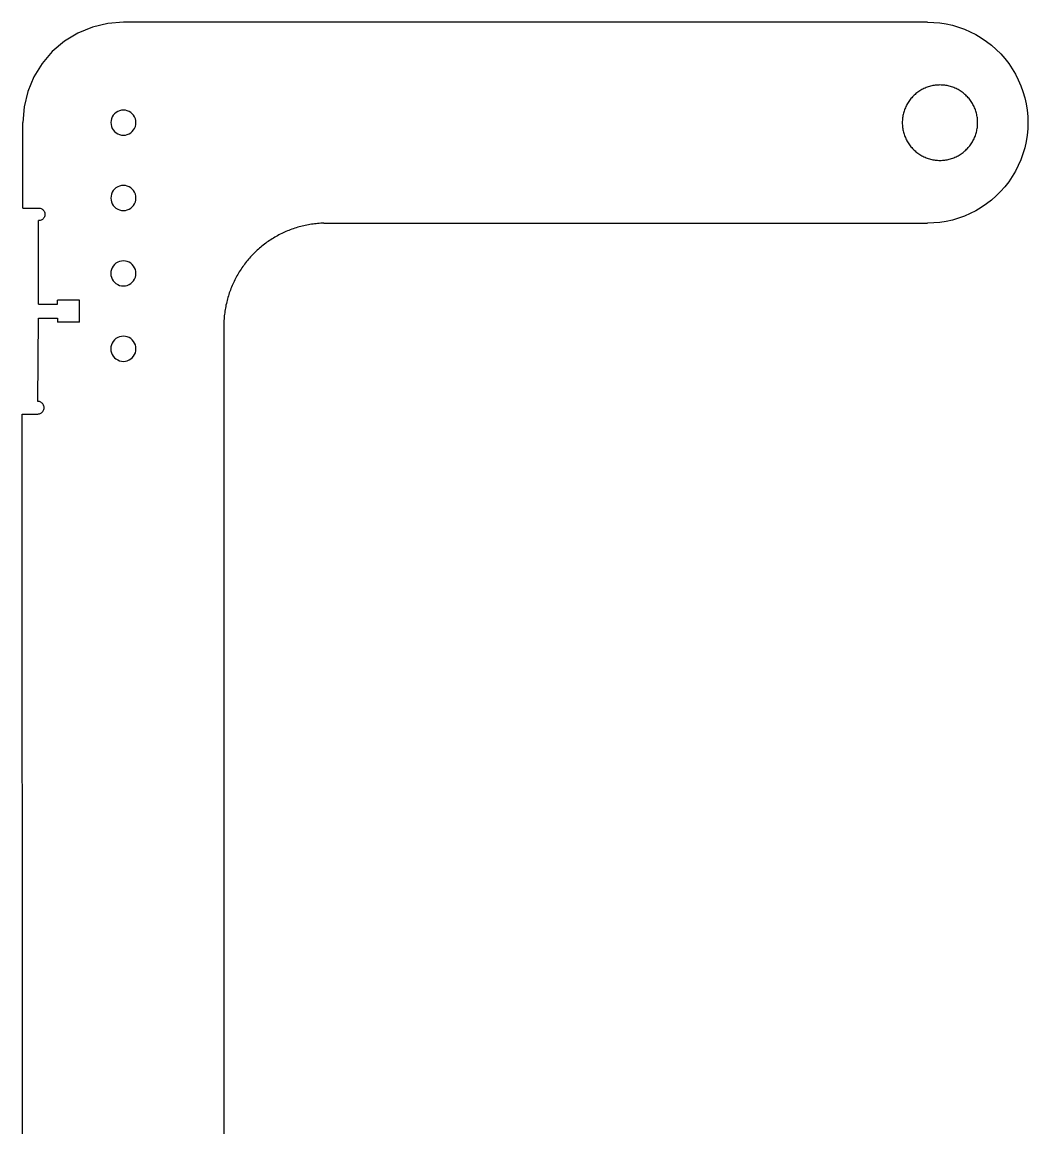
# Model space of a CAD drawing. Extents: x -100 to 100, y -46 to 46.
# Drawn here: x -99.7 to -79.69, y 23.92 to 45.92 of the extents above; entities that cross this region are included whole.
import ezdxf

# ---------------------------------------------------------------- set-up
doc = ezdxf.new("R2010")
doc.units = 0
doc.header["$MEASUREMENT"] = 0
doc.layers.get('0').update_dxf_attribs({"linetype": 'CONTINUOUS'})

msp = doc.modelspace()

# ---------------------------------------------------------------- linework, layer by layer
for p, q in [((-98.306, 45.82), (-98.596, 45.7)), ((-98.001, 45.893), (-98.306, 45.82)), ((-97.688, 45.917), (-98.001, 45.893)), ((-81.688, 45.917), (-97.688, 45.917)), ((-81.688, 45.917), (-81.563, 45.913)), ((-81.563, 45.913), (-81.438, 45.901)), ((-81.438, 45.901), (-81.314, 45.881)), ((-81.314, 45.881), (-81.191, 45.854)), ((-81.191, 45.854), (-81.07, 45.819)), ((-81.07, 45.819), (-80.952, 45.776)), ((-80.952, 45.776), (-80.837, 45.726)), ((-98.596, 45.7), (-98.864, 45.536)), ((-80.837, 45.726), (-80.725, 45.669)), ((-80.725, 45.669), (-80.617, 45.605)), ((-80.617, 45.605), (-80.513, 45.535)), ((-99.103, 45.332), (-99.306, 45.093)), ((-98.864, 45.536), (-99.103, 45.332)), ((-80.513, 45.535), (-80.413, 45.458)), ((-80.413, 45.458), (-80.319, 45.375)), ((-80.319, 45.375), (-80.23, 45.286)), ((-80.23, 45.286), (-80.147, 45.192)), ((-80.147, 45.192), (-80.07, 45.092)), ((-99.306, 45.093), (-99.47, 44.826)), ((-80.07, 45.092), (-80, 44.988)), ((-80, 44.988), (-79.936, 44.88)), ((-99.47, 44.826), (-99.591, 44.536)), ((-81.509, 44.664), (-81.532, 44.661)), ((-81.485, 44.665), (-81.509, 44.664)), ((-81.462, 44.666), (-81.485, 44.665)), ((-81.438, 44.667), (-81.462, 44.666)), ((-81.415, 44.666), (-81.438, 44.667)), ((-81.391, 44.665), (-81.415, 44.666)), ((-81.368, 44.664), (-81.391, 44.665)), ((-81.344, 44.661), (-81.368, 44.664)), ((-79.936, 44.88), (-79.879, 44.768)), ((-79.879, 44.768), (-79.829, 44.653)), ((-99.591, 44.536), (-99.664, 44.23)), ((-81.969, 44.447), (-81.985, 44.43)), ((-81.952, 44.464), (-81.969, 44.447)), ((-81.934, 44.479), (-81.952, 44.464)), ((-81.916, 44.495), (-81.934, 44.479)), ((-81.898, 44.51), (-81.916, 44.495)), ((-81.879, 44.524), (-81.898, 44.51)), ((-81.86, 44.537), (-81.879, 44.524)), ((-81.84, 44.55), (-81.86, 44.537)), ((-81.82, 44.562), (-81.84, 44.55)), ((-81.8, 44.574), (-81.82, 44.562)), ((-81.779, 44.585), (-81.8, 44.574)), ((-81.758, 44.596), (-81.779, 44.585)), ((-81.736, 44.605), (-81.758, 44.596)), ((-81.714, 44.614), (-81.736, 44.605)), ((-81.692, 44.623), (-81.714, 44.614)), ((-81.67, 44.63), (-81.692, 44.623)), ((-81.648, 44.637), (-81.67, 44.63)), ((-81.625, 44.643), (-81.648, 44.637)), ((-81.602, 44.649), (-81.625, 44.643)), ((-81.579, 44.654), (-81.602, 44.649)), ((-81.556, 44.658), (-81.579, 44.654)), ((-81.532, 44.661), (-81.556, 44.658)), ((-81.321, 44.658), (-81.344, 44.661)), ((-81.298, 44.654), (-81.321, 44.658)), ((-81.275, 44.649), (-81.298, 44.654)), ((-81.252, 44.643), (-81.275, 44.649)), ((-81.229, 44.637), (-81.252, 44.643)), ((-81.207, 44.63), (-81.229, 44.637)), ((-81.184, 44.623), (-81.207, 44.63)), ((-81.162, 44.614), (-81.184, 44.623)), ((-81.14, 44.605), (-81.162, 44.614)), ((-81.119, 44.595), (-81.14, 44.605)), ((-81.098, 44.585), (-81.119, 44.595)), ((-81.077, 44.574), (-81.098, 44.585)), ((-81.057, 44.562), (-81.077, 44.574)), ((-81.036, 44.55), (-81.057, 44.562)), ((-81.017, 44.537), (-81.036, 44.55)), ((-80.998, 44.524), (-81.017, 44.537)), ((-80.979, 44.509), (-80.998, 44.524)), ((-80.96, 44.495), (-80.979, 44.509)), ((-80.942, 44.479), (-80.96, 44.495)), ((-80.925, 44.464), (-80.942, 44.479)), ((-80.908, 44.447), (-80.925, 44.464)), ((-80.892, 44.43), (-80.908, 44.447)), ((-79.829, 44.653), (-79.786, 44.535)), ((-79.786, 44.535), (-79.751, 44.414)), ((-99.664, 44.23), (-99.688, 43.918)), ((-82.117, 44.236), (-82.127, 44.215)), ((-82.107, 44.257), (-82.117, 44.236)), ((-82.096, 44.278), (-82.107, 44.257)), ((-82.084, 44.299), (-82.096, 44.278)), ((-82.072, 44.319), (-82.084, 44.299)), ((-82.059, 44.338), (-82.072, 44.319)), ((-82.045, 44.358), (-82.059, 44.338)), ((-82.031, 44.377), (-82.045, 44.358)), ((-82.016, 44.395), (-82.031, 44.377)), ((-82.001, 44.413), (-82.016, 44.395)), ((-81.985, 44.43), (-82.001, 44.413)), ((-80.876, 44.413), (-80.892, 44.43)), ((-80.86, 44.395), (-80.876, 44.413)), ((-80.846, 44.377), (-80.86, 44.395)), ((-80.832, 44.358), (-80.846, 44.377)), ((-80.818, 44.338), (-80.832, 44.358)), ((-80.805, 44.319), (-80.818, 44.338)), ((-80.793, 44.299), (-80.805, 44.319)), ((-80.781, 44.278), (-80.793, 44.299)), ((-80.77, 44.257), (-80.781, 44.278)), ((-80.76, 44.236), (-80.77, 44.257)), ((-80.75, 44.215), (-80.76, 44.236)), ((-79.751, 44.414), (-79.724, 44.291)), ((-79.724, 44.291), (-79.704, 44.167)), ((-97.911, 44.031), (-97.926, 43.995)), ((-97.891, 44.064), (-97.911, 44.031)), ((-97.865, 44.094), (-97.891, 44.064)), ((-97.835, 44.12), (-97.865, 44.094)), ((-97.802, 44.14), (-97.835, 44.12)), ((-97.766, 44.155), (-97.802, 44.14)), ((-97.728, 44.164), (-97.766, 44.155)), ((-97.688, 44.168), (-97.728, 44.164)), ((-97.649, 44.164), (-97.688, 44.168)), ((-97.611, 44.155), (-97.649, 44.164)), ((-97.575, 44.14), (-97.611, 44.155)), ((-97.541, 44.12), (-97.575, 44.14)), ((-97.512, 44.094), (-97.541, 44.12)), ((-97.486, 44.064), (-97.512, 44.094)), ((-97.466, 44.031), (-97.486, 44.064)), ((-97.451, 43.995), (-97.466, 44.031)), ((-82.182, 44.011), (-82.185, 43.988)), ((-82.179, 44.034), (-82.182, 44.011)), ((-82.175, 44.057), (-82.179, 44.034)), ((-82.17, 44.081), (-82.175, 44.057)), ((-82.165, 44.103), (-82.17, 44.081)), ((-82.159, 44.126), (-82.165, 44.103)), ((-82.152, 44.149), (-82.159, 44.126)), ((-82.144, 44.171), (-82.152, 44.149)), ((-82.136, 44.193), (-82.144, 44.171)), ((-82.127, 44.215), (-82.136, 44.193)), ((-80.741, 44.193), (-80.75, 44.215)), ((-80.733, 44.171), (-80.741, 44.193)), ((-80.725, 44.149), (-80.733, 44.171)), ((-80.718, 44.126), (-80.725, 44.149)), ((-80.712, 44.103), (-80.718, 44.126)), ((-80.706, 44.08), (-80.712, 44.103)), ((-80.702, 44.057), (-80.706, 44.08)), ((-80.698, 44.034), (-80.702, 44.057)), ((-80.694, 44.011), (-80.698, 44.034)), ((-80.692, 43.987), (-80.694, 44.011)), ((-79.704, 44.167), (-79.692, 44.042)), ((-79.692, 44.042), (-79.688, 43.917)), ((-99.689, 42.218), (-99.688, 43.918)), ((-97.935, 43.957), (-97.938, 43.918)), ((-97.938, 43.918), (-97.935, 43.878)), ((-97.926, 43.995), (-97.935, 43.957)), ((-97.935, 43.878), (-97.926, 43.84)), ((-97.926, 43.84), (-97.911, 43.804)), ((-97.911, 43.804), (-97.891, 43.771)), ((-97.486, 43.771), (-97.466, 43.804)), ((-97.466, 43.804), (-97.451, 43.84)), ((-97.442, 43.957), (-97.451, 43.995)), ((-97.451, 43.84), (-97.442, 43.878)), ((-97.438, 43.917), (-97.442, 43.957)), ((-97.442, 43.878), (-97.438, 43.917)), ((-82.187, 43.964), (-82.188, 43.94)), ((-82.188, 43.94), (-82.188, 43.917)), ((-82.188, 43.917), (-82.188, 43.893)), ((-82.188, 43.893), (-82.187, 43.87)), ((-82.185, 43.988), (-82.187, 43.964)), ((-82.187, 43.87), (-82.185, 43.846)), ((-82.185, 43.846), (-82.182, 43.823)), ((-82.182, 43.823), (-82.179, 43.8)), ((-82.179, 43.8), (-82.175, 43.776)), ((-80.702, 43.776), (-80.698, 43.8)), ((-80.698, 43.8), (-80.694, 43.823)), ((-80.694, 43.823), (-80.692, 43.846)), ((-80.69, 43.964), (-80.692, 43.987)), ((-80.692, 43.846), (-80.69, 43.87)), ((-80.689, 43.94), (-80.69, 43.964)), ((-80.69, 43.87), (-80.689, 43.893)), ((-80.688, 43.917), (-80.689, 43.94)), ((-80.689, 43.893), (-80.688, 43.917)), ((-79.692, 43.791), (-79.704, 43.666)), ((-79.688, 43.917), (-79.692, 43.791)), ((-97.891, 43.771), (-97.865, 43.741)), ((-97.865, 43.741), (-97.835, 43.715)), ((-97.835, 43.715), (-97.802, 43.695)), ((-97.802, 43.695), (-97.766, 43.68)), ((-97.766, 43.68), (-97.728, 43.671)), ((-97.728, 43.671), (-97.688, 43.668)), ((-97.688, 43.668), (-97.649, 43.671)), ((-97.649, 43.671), (-97.611, 43.68)), ((-97.611, 43.68), (-97.575, 43.695)), ((-97.575, 43.695), (-97.542, 43.715)), ((-97.542, 43.715), (-97.512, 43.741)), ((-97.512, 43.741), (-97.486, 43.771)), ((-82.175, 43.776), (-82.17, 43.753)), ((-82.17, 43.753), (-82.165, 43.73)), ((-82.165, 43.73), (-82.159, 43.708)), ((-82.159, 43.708), (-82.152, 43.685)), ((-82.152, 43.685), (-82.144, 43.663)), ((-82.144, 43.663), (-82.136, 43.641)), ((-82.136, 43.641), (-82.127, 43.619)), ((-82.127, 43.619), (-82.117, 43.598)), ((-82.117, 43.598), (-82.107, 43.576)), ((-82.107, 43.576), (-82.096, 43.556)), ((-80.781, 43.556), (-80.77, 43.576)), ((-80.77, 43.576), (-80.76, 43.598)), ((-80.76, 43.598), (-80.75, 43.619)), ((-80.75, 43.619), (-80.741, 43.641)), ((-80.741, 43.641), (-80.733, 43.663)), ((-80.733, 43.663), (-80.725, 43.685)), ((-80.725, 43.685), (-80.718, 43.708)), ((-80.718, 43.708), (-80.712, 43.73)), ((-80.712, 43.73), (-80.706, 43.753)), ((-80.706, 43.753), (-80.702, 43.776)), ((-79.704, 43.666), (-79.724, 43.542)), ((-82.096, 43.556), (-82.084, 43.535)), ((-82.084, 43.535), (-82.072, 43.515)), ((-82.072, 43.515), (-82.059, 43.495)), ((-82.059, 43.495), (-82.045, 43.476)), ((-82.045, 43.476), (-82.031, 43.457)), ((-82.031, 43.457), (-82.016, 43.439)), ((-82.016, 43.439), (-82.001, 43.421)), ((-82.001, 43.421), (-81.985, 43.404)), ((-81.985, 43.404), (-81.969, 43.387)), ((-81.969, 43.387), (-81.952, 43.37)), ((-81.952, 43.37), (-81.934, 43.354)), ((-81.934, 43.354), (-81.917, 43.339)), ((-80.96, 43.339), (-80.942, 43.354)), ((-80.942, 43.354), (-80.925, 43.37)), ((-80.925, 43.37), (-80.908, 43.387)), ((-80.908, 43.387), (-80.892, 43.403)), ((-80.892, 43.403), (-80.876, 43.421)), ((-80.876, 43.421), (-80.861, 43.439)), ((-80.861, 43.439), (-80.846, 43.457)), ((-80.846, 43.457), (-80.832, 43.476)), ((-80.832, 43.476), (-80.818, 43.495)), ((-80.818, 43.495), (-80.805, 43.515)), ((-80.805, 43.515), (-80.793, 43.535)), ((-80.793, 43.535), (-80.781, 43.556)), ((-79.751, 43.419), (-79.786, 43.299)), ((-79.724, 43.542), (-79.751, 43.419)), ((-81.917, 43.339), (-81.898, 43.324)), ((-81.898, 43.324), (-81.879, 43.31)), ((-81.879, 43.31), (-81.86, 43.297)), ((-81.86, 43.297), (-81.84, 43.284)), ((-81.84, 43.284), (-81.82, 43.271)), ((-81.82, 43.271), (-81.8, 43.26)), ((-81.8, 43.26), (-81.779, 43.249)), ((-81.779, 43.249), (-81.758, 43.238)), ((-81.758, 43.238), (-81.736, 43.229)), ((-81.736, 43.229), (-81.715, 43.22)), ((-81.715, 43.22), (-81.692, 43.211)), ((-81.692, 43.211), (-81.67, 43.204)), ((-81.67, 43.204), (-81.648, 43.197)), ((-81.648, 43.197), (-81.625, 43.19)), ((-81.625, 43.19), (-81.602, 43.185)), ((-81.602, 43.185), (-81.579, 43.18)), ((-81.579, 43.18), (-81.556, 43.176)), ((-81.556, 43.176), (-81.532, 43.173)), ((-81.532, 43.173), (-81.509, 43.17)), ((-81.509, 43.17), (-81.486, 43.168)), ((-81.486, 43.168), (-81.462, 43.167)), ((-81.462, 43.167), (-81.438, 43.167)), ((-81.438, 43.167), (-81.415, 43.167)), ((-81.415, 43.167), (-81.391, 43.168)), ((-81.391, 43.168), (-81.368, 43.17)), ((-81.368, 43.17), (-81.344, 43.173)), ((-81.344, 43.173), (-81.321, 43.176)), ((-81.321, 43.176), (-81.298, 43.18)), ((-81.298, 43.18), (-81.275, 43.185)), ((-81.275, 43.185), (-81.252, 43.19)), ((-81.252, 43.19), (-81.229, 43.197)), ((-81.229, 43.197), (-81.207, 43.204)), ((-81.207, 43.204), (-81.184, 43.211)), ((-81.184, 43.211), (-81.162, 43.22)), ((-81.162, 43.22), (-81.141, 43.229)), ((-81.141, 43.229), (-81.119, 43.238)), ((-81.119, 43.238), (-81.098, 43.249)), ((-81.098, 43.249), (-81.077, 43.26)), ((-81.077, 43.26), (-81.057, 43.271)), ((-81.057, 43.271), (-81.037, 43.284)), ((-81.037, 43.284), (-81.017, 43.297)), ((-81.017, 43.297), (-80.998, 43.31)), ((-80.998, 43.31), (-80.979, 43.324)), ((-80.979, 43.324), (-80.96, 43.339)), ((-79.829, 43.18), (-79.879, 43.065)), ((-79.786, 43.299), (-79.829, 43.18)), ((-79.936, 42.953), (-80, 42.845)), ((-79.879, 43.065), (-79.936, 42.953)), ((-80.071, 42.741), (-80.148, 42.642)), ((-80, 42.845), (-80.071, 42.741)), ((-97.926, 42.495), (-97.935, 42.457)), ((-97.911, 42.531), (-97.926, 42.495)), ((-97.891, 42.564), (-97.911, 42.531)), ((-97.865, 42.594), (-97.891, 42.564)), ((-97.836, 42.62), (-97.865, 42.594)), ((-97.802, 42.64), (-97.836, 42.62)), ((-97.766, 42.655), (-97.802, 42.64)), ((-97.728, 42.664), (-97.766, 42.655)), ((-97.689, 42.668), (-97.728, 42.664)), ((-97.649, 42.664), (-97.689, 42.668)), ((-97.611, 42.655), (-97.649, 42.664)), ((-97.575, 42.64), (-97.611, 42.655)), ((-97.542, 42.62), (-97.575, 42.64)), ((-97.512, 42.594), (-97.542, 42.62)), ((-97.486, 42.564), (-97.512, 42.594)), ((-97.466, 42.531), (-97.486, 42.564)), ((-97.451, 42.495), (-97.466, 42.531)), ((-97.442, 42.457), (-97.451, 42.495)), ((-80.231, 42.548), (-80.319, 42.459)), ((-80.148, 42.642), (-80.231, 42.548)), ((-97.935, 42.457), (-97.939, 42.418)), ((-97.939, 42.418), (-97.935, 42.378)), ((-97.935, 42.378), (-97.926, 42.34)), ((-97.926, 42.34), (-97.911, 42.304)), ((-97.911, 42.304), (-97.891, 42.271)), ((-97.891, 42.271), (-97.865, 42.241)), ((-97.512, 42.241), (-97.486, 42.271)), ((-97.486, 42.271), (-97.466, 42.304)), ((-97.466, 42.304), (-97.451, 42.34)), ((-97.451, 42.34), (-97.442, 42.378)), ((-97.439, 42.417), (-97.442, 42.457)), ((-97.442, 42.378), (-97.439, 42.417)), ((-80.513, 42.299), (-80.617, 42.228)), ((-80.414, 42.376), (-80.513, 42.299)), ((-80.319, 42.459), (-80.414, 42.376)), ((-99.689, 42.218), (-99.376, 42.218)), ((-99.376, 42.218), (-99.36, 42.217)), ((-99.36, 42.217), (-99.344, 42.213)), ((-99.344, 42.213), (-99.328, 42.208)), ((-99.328, 42.208), (-99.314, 42.201)), ((-99.314, 42.201), (-99.3, 42.192)), ((-99.3, 42.192), (-99.288, 42.181)), ((-99.288, 42.181), (-99.277, 42.169)), ((-99.277, 42.169), (-99.268, 42.155)), ((-99.268, 42.03), (-99.277, 42.016)), ((-99.268, 42.155), (-99.261, 42.14)), ((-99.261, 42.045), (-99.268, 42.03)), ((-99.261, 42.14), (-99.255, 42.125)), ((-99.255, 42.06), (-99.261, 42.045)), ((-99.255, 42.125), (-99.252, 42.109)), ((-99.252, 42.076), (-99.255, 42.06)), ((-99.252, 42.109), (-99.251, 42.093)), ((-99.251, 42.093), (-99.252, 42.076)), ((-97.865, 42.241), (-97.836, 42.215)), ((-97.836, 42.215), (-97.802, 42.195)), ((-97.802, 42.195), (-97.766, 42.18)), ((-97.766, 42.18), (-97.728, 42.171)), ((-97.728, 42.171), (-97.689, 42.168)), ((-97.689, 42.168), (-97.649, 42.171)), ((-97.649, 42.171), (-97.611, 42.18)), ((-97.611, 42.18), (-97.575, 42.195)), ((-97.575, 42.195), (-97.542, 42.215)), ((-97.542, 42.215), (-97.512, 42.241)), ((-80.952, 42.057), (-81.071, 42.015)), ((-80.837, 42.107), (-80.952, 42.057)), ((-80.725, 42.164), (-80.837, 42.107)), ((-80.617, 42.228), (-80.725, 42.164)), ((-99.36, 41.969), (-99.376, 41.968)), ((-99.376, 40.308), (-99.376, 41.968)), ((-99.344, 41.972), (-99.36, 41.969)), ((-99.328, 41.977), (-99.344, 41.972)), ((-99.314, 41.984), (-99.328, 41.977)), ((-99.3, 41.993), (-99.314, 41.984)), ((-99.288, 42.004), (-99.3, 41.993)), ((-99.277, 42.016), (-99.288, 42.004)), ((-94.308, 41.806), (-94.338, 41.796)), ((-94.279, 41.816), (-94.308, 41.806)), ((-94.249, 41.826), (-94.279, 41.816)), ((-94.219, 41.835), (-94.249, 41.826)), ((-94.189, 41.843), (-94.219, 41.835)), ((-94.159, 41.852), (-94.189, 41.843)), ((-94.129, 41.859), (-94.159, 41.852)), ((-94.099, 41.866), (-94.129, 41.859)), ((-94.069, 41.873), (-94.099, 41.866)), ((-94.038, 41.879), (-94.069, 41.873)), ((-94.008, 41.885), (-94.038, 41.879)), ((-93.977, 41.891), (-94.008, 41.885)), ((-93.946, 41.896), (-93.977, 41.891)), ((-93.915, 41.9), (-93.946, 41.896)), ((-93.884, 41.904), (-93.915, 41.9)), ((-93.854, 41.907), (-93.884, 41.904)), ((-93.823, 41.91), (-93.854, 41.907)), ((-93.792, 41.913), (-93.823, 41.91)), ((-93.76, 41.915), (-93.792, 41.913)), ((-93.729, 41.917), (-93.76, 41.915)), ((-93.698, 41.918), (-93.729, 41.917)), ((-93.698, 41.918), (-81.689, 41.917)), ((-81.563, 41.921), (-81.689, 41.917)), ((-81.438, 41.933), (-81.563, 41.921)), ((-81.314, 41.952), (-81.438, 41.933)), ((-81.191, 41.98), (-81.314, 41.952)), ((-81.071, 42.015), (-81.191, 41.98)), ((-94.755, 41.589), (-94.781, 41.572)), ((-94.729, 41.605), (-94.755, 41.589)), ((-94.702, 41.622), (-94.729, 41.605)), ((-94.675, 41.638), (-94.702, 41.622)), ((-94.648, 41.653), (-94.675, 41.638)), ((-94.621, 41.668), (-94.648, 41.653)), ((-94.594, 41.683), (-94.621, 41.668)), ((-94.566, 41.697), (-94.594, 41.683)), ((-94.538, 41.711), (-94.566, 41.697)), ((-94.51, 41.725), (-94.538, 41.711)), ((-94.482, 41.738), (-94.51, 41.725)), ((-94.453, 41.75), (-94.482, 41.738)), ((-94.425, 41.762), (-94.453, 41.75)), ((-94.396, 41.774), (-94.425, 41.762)), ((-94.367, 41.785), (-94.396, 41.774)), ((-94.338, 41.796), (-94.367, 41.785)), ((-95.025, 41.379), (-95.048, 41.358)), ((-95.002, 41.4), (-95.025, 41.379)), ((-94.979, 41.421), (-95.002, 41.4)), ((-94.955, 41.441), (-94.979, 41.421)), ((-94.931, 41.461), (-94.955, 41.441)), ((-94.907, 41.48), (-94.931, 41.461)), ((-94.882, 41.499), (-94.907, 41.48)), ((-94.857, 41.518), (-94.882, 41.499)), ((-94.832, 41.536), (-94.857, 41.518)), ((-94.807, 41.554), (-94.832, 41.536)), ((-94.781, 41.572), (-94.807, 41.554)), ((-97.766, 41.155), (-97.802, 41.14)), ((-97.728, 41.164), (-97.766, 41.155)), ((-97.689, 41.168), (-97.728, 41.164)), ((-97.65, 41.164), (-97.689, 41.168)), ((-97.611, 41.155), (-97.65, 41.164)), ((-97.575, 41.14), (-97.611, 41.155)), ((-95.238, 41.153), (-95.257, 41.128)), ((-95.218, 41.177), (-95.238, 41.153)), ((-95.198, 41.2), (-95.218, 41.177)), ((-95.178, 41.224), (-95.198, 41.2)), ((-95.157, 41.247), (-95.178, 41.224)), ((-95.136, 41.27), (-95.157, 41.247)), ((-95.114, 41.293), (-95.136, 41.27)), ((-95.093, 41.315), (-95.114, 41.293)), ((-95.071, 41.337), (-95.093, 41.315)), ((-95.048, 41.358), (-95.071, 41.337)), ((-97.936, 40.957), (-97.939, 40.918)), ((-97.926, 40.995), (-97.936, 40.957)), ((-97.911, 41.031), (-97.926, 40.995)), ((-97.891, 41.064), (-97.911, 41.031)), ((-97.865, 41.094), (-97.891, 41.064)), ((-97.836, 41.12), (-97.865, 41.094)), ((-97.802, 41.14), (-97.836, 41.12)), ((-97.542, 41.12), (-97.575, 41.14)), ((-97.512, 41.094), (-97.542, 41.12)), ((-97.486, 41.064), (-97.512, 41.094)), ((-97.466, 41.031), (-97.486, 41.064)), ((-97.451, 40.995), (-97.466, 41.031)), ((-97.442, 40.957), (-97.451, 40.995)), ((-97.439, 40.917), (-97.442, 40.957)), ((-95.398, 40.923), (-95.414, 40.896)), ((-95.382, 40.949), (-95.398, 40.923)), ((-95.365, 40.976), (-95.382, 40.949)), ((-95.348, 41.002), (-95.365, 40.976)), ((-95.331, 41.028), (-95.348, 41.002)), ((-95.313, 41.053), (-95.331, 41.028)), ((-95.295, 41.078), (-95.313, 41.053)), ((-95.276, 41.103), (-95.295, 41.078)), ((-95.257, 41.128), (-95.276, 41.103)), ((-97.939, 40.918), (-97.936, 40.878)), ((-97.936, 40.878), (-97.926, 40.84)), ((-97.926, 40.84), (-97.911, 40.804)), ((-97.911, 40.804), (-97.891, 40.771)), ((-97.891, 40.771), (-97.865, 40.741)), ((-97.865, 40.741), (-97.836, 40.715)), ((-97.836, 40.715), (-97.802, 40.695)), ((-97.575, 40.695), (-97.542, 40.715)), ((-97.542, 40.715), (-97.512, 40.741)), ((-97.512, 40.741), (-97.486, 40.771)), ((-97.486, 40.771), (-97.466, 40.804)), ((-97.466, 40.804), (-97.451, 40.84)), ((-97.451, 40.84), (-97.442, 40.878)), ((-97.442, 40.878), (-97.439, 40.917)), ((-95.513, 40.702), (-95.525, 40.674)), ((-95.5, 40.731), (-95.513, 40.702)), ((-95.487, 40.759), (-95.5, 40.731)), ((-95.473, 40.787), (-95.487, 40.759)), ((-95.459, 40.814), (-95.473, 40.787)), ((-95.444, 40.842), (-95.459, 40.814)), ((-95.429, 40.869), (-95.444, 40.842)), ((-95.414, 40.896), (-95.429, 40.869)), ((-97.802, 40.695), (-97.766, 40.68)), ((-97.766, 40.68), (-97.728, 40.671)), ((-97.728, 40.671), (-97.689, 40.668)), ((-97.689, 40.668), (-97.65, 40.671)), ((-97.65, 40.671), (-97.611, 40.68)), ((-97.611, 40.68), (-97.575, 40.695)), ((-95.591, 40.499), (-95.6, 40.469)), ((-95.581, 40.528), (-95.591, 40.499)), ((-95.571, 40.558), (-95.581, 40.528)), ((-95.56, 40.587), (-95.571, 40.558)), ((-95.549, 40.616), (-95.56, 40.587)), ((-95.537, 40.645), (-95.549, 40.616)), ((-95.525, 40.674), (-95.537, 40.645)), ((-99.376, 40.308), (-99.001, 40.308)), ((-99.001, 40.308), (-99.001, 40.386)), ((-98.564, 40.386), (-99.001, 40.386)), ((-98.564, 39.949), (-98.564, 40.386)), ((-95.647, 40.288), (-95.653, 40.258)), ((-95.64, 40.319), (-95.647, 40.288)), ((-95.633, 40.349), (-95.64, 40.319)), ((-95.626, 40.379), (-95.633, 40.349)), ((-95.618, 40.409), (-95.626, 40.379)), ((-95.609, 40.439), (-95.618, 40.409)), ((-95.6, 40.469), (-95.609, 40.439)), ((-95.683, 40.042), (-95.685, 40.011)), ((-95.68, 40.073), (-95.683, 40.042)), ((-95.677, 40.104), (-95.68, 40.073)), ((-95.673, 40.135), (-95.677, 40.104)), ((-95.669, 40.166), (-95.673, 40.135)), ((-95.664, 40.197), (-95.669, 40.166)), ((-95.659, 40.227), (-95.664, 40.197)), ((-95.653, 40.258), (-95.659, 40.227)), ((-99.392, 38.37), (-99.376, 40.027)), ((-99.376, 40.027), (-99.001, 40.027)), ((-99.001, 40.027), (-99.001, 39.949)), ((-98.564, 39.949), (-99.001, 39.949)), ((-95.69, 39.918), (-95.692, 7.918)), ((-95.689, 39.949), (-95.69, 39.918)), ((-95.687, 39.98), (-95.689, 39.949)), ((-95.685, 40.011), (-95.687, 39.98)), ((-97.836, 39.62), (-97.866, 39.594)), ((-97.802, 39.64), (-97.836, 39.62)), ((-97.766, 39.655), (-97.802, 39.64)), ((-97.728, 39.664), (-97.766, 39.655)), ((-97.689, 39.668), (-97.728, 39.664)), ((-97.65, 39.664), (-97.689, 39.668)), ((-97.612, 39.655), (-97.65, 39.664)), ((-97.575, 39.64), (-97.612, 39.655)), ((-97.542, 39.62), (-97.575, 39.64)), ((-97.512, 39.594), (-97.542, 39.62)), ((-97.936, 39.457), (-97.939, 39.418)), ((-97.939, 39.418), (-97.936, 39.378)), ((-97.927, 39.495), (-97.936, 39.457)), ((-97.912, 39.531), (-97.927, 39.495)), ((-97.891, 39.564), (-97.912, 39.531)), ((-97.866, 39.594), (-97.891, 39.564)), ((-97.487, 39.564), (-97.512, 39.594)), ((-97.466, 39.531), (-97.487, 39.564)), ((-97.451, 39.495), (-97.466, 39.531)), ((-97.442, 39.457), (-97.451, 39.495)), ((-97.439, 39.417), (-97.442, 39.457)), ((-97.442, 39.378), (-97.439, 39.417)), ((-97.936, 39.378), (-97.927, 39.34)), ((-97.927, 39.34), (-97.912, 39.304)), ((-97.912, 39.304), (-97.891, 39.271)), ((-97.891, 39.271), (-97.866, 39.241)), ((-97.866, 39.241), (-97.836, 39.215)), ((-97.836, 39.215), (-97.802, 39.195)), ((-97.802, 39.195), (-97.766, 39.18)), ((-97.766, 39.18), (-97.728, 39.171)), ((-97.728, 39.171), (-97.689, 39.168)), ((-97.689, 39.168), (-97.65, 39.171)), ((-97.65, 39.171), (-97.612, 39.18)), ((-97.612, 39.18), (-97.575, 39.195)), ((-97.575, 39.195), (-97.542, 39.215)), ((-97.542, 39.215), (-97.512, 39.241)), ((-97.512, 39.241), (-97.487, 39.271)), ((-97.487, 39.271), (-97.466, 39.304)), ((-97.466, 39.304), (-97.451, 39.34)), ((-97.451, 39.34), (-97.442, 39.378)), ((-99.375, 38.369), (-99.392, 38.37)), ((-99.359, 38.366), (-99.375, 38.369)), ((-99.344, 38.36), (-99.359, 38.366)), ((-99.329, 38.353), (-99.344, 38.36)), ((-99.316, 38.344), (-99.329, 38.353)), ((-99.303, 38.333), (-99.316, 38.344)), ((-99.293, 38.321), (-99.303, 38.333)), ((-99.284, 38.307), (-99.293, 38.321)), ((-99.276, 38.293), (-99.284, 38.307)), ((-99.271, 38.277), (-99.276, 38.293)), ((-99.704, 38.12), (-99.392, 38.12)), ((-99.691, 6.465), (-99.704, 38.12)), ((-99.392, 38.12), (-99.375, 38.121)), ((-99.375, 38.121), (-99.359, 38.124)), ((-99.359, 38.124), (-99.344, 38.13)), ((-99.344, 38.13), (-99.329, 38.137)), ((-99.329, 38.137), (-99.316, 38.146)), ((-99.316, 38.146), (-99.303, 38.157)), ((-99.303, 38.157), (-99.293, 38.169)), ((-99.293, 38.169), (-99.284, 38.182)), ((-99.284, 38.182), (-99.276, 38.197)), ((-99.276, 38.197), (-99.271, 38.213)), ((-99.268, 38.261), (-99.271, 38.277)), ((-99.271, 38.213), (-99.268, 38.229)), ((-99.267, 38.245), (-99.268, 38.261)), ((-99.268, 38.229), (-99.267, 38.245))]:
    msp.add_line(p, q)

doc.saveas('drawing.dxf')
